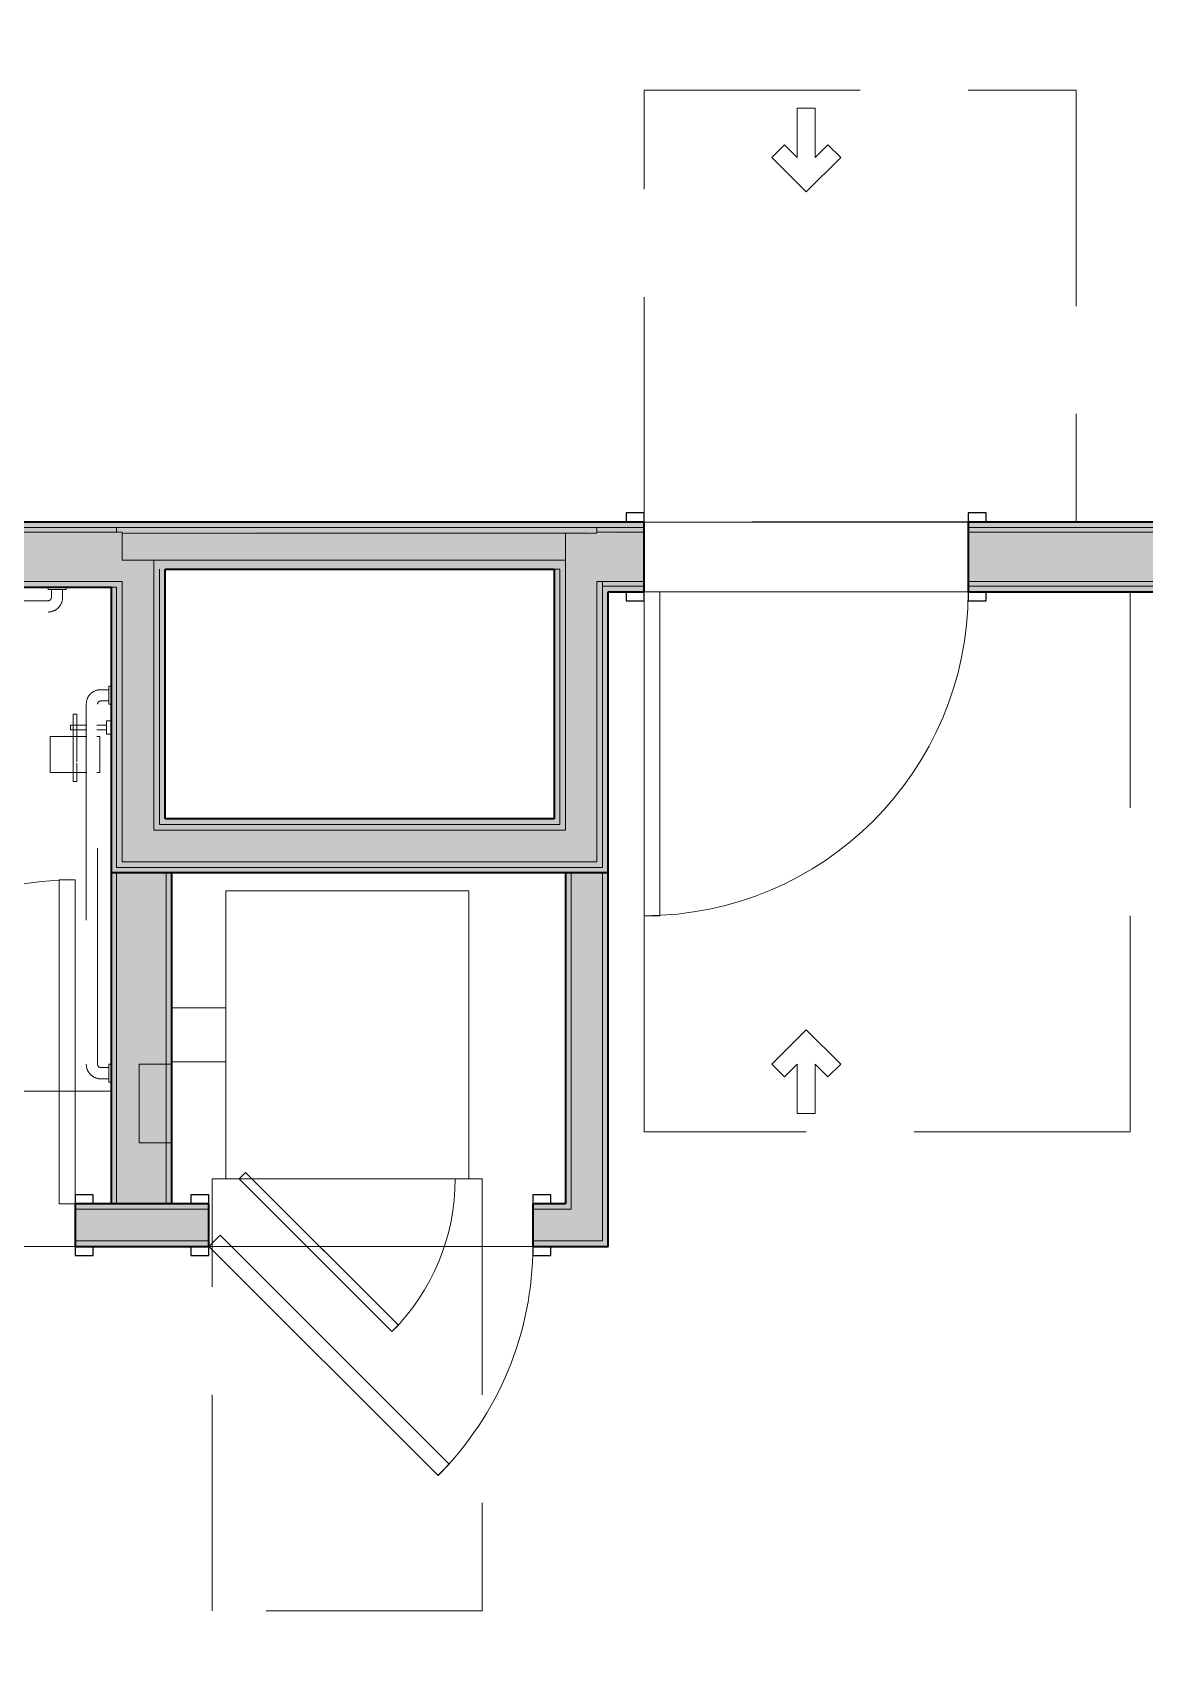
# Model space of a CAD drawing. Header units: inches. Extents: x 6 to 8416, y -388 to 6104.
# Drawn here: x 4937.2 to 5060.7, y 141.8 to 323.6 of the extents above; entities that cross this region are included whole.
import ezdxf

# ---------------------------------------------------------------- set-up
doc = ezdxf.new("R2010")
doc.units = ezdxf.units.IN
doc.header["$MEASUREMENT"] = 0
doc.linetypes.add('Dash 1_16_', pattern=[48, 24, -24])
doc.linetypes.add('Hidden 1_16_', pattern=[36, 24, -12])
for name, color, linetype, lineweight in [('A-DOOR', 31, 'Continuous', 18), ('A-DOOR-FRAM', 31, 'Continuous', 25), ('A-GENM', 13, 'Continuous', 18), ('A-ROOM', 32, 'Continuous', 13), ('A-WALL', 113, 'Continuous', 25), ('A-WALL-PATT', 111, 'Continuous', 35), ('I-WALL', 2, 'Continuous', 25), ('P-SANR-FIXT', 6, 'Continuous', 18), ('Q-SPCQ', 91, 'Continuous', 18)]:
    doc.layers.add(name, color=color, linetype=linetype, lineweight=lineweight)

# ---------------------------------------------------------------- blocks, each defined once
blk = doc.blocks.new('Single-Flush-ICC ADA-AM - 36_ x 84_-20  - _U-E _ UNIT ENTRY_-6489213-LEVEL 3 - PLAN Copy 1 Copy 1')
at = {"layer": 'A-DOOR'}
for p, q in [((16.25, 39.88), (18, 39.88)), ((16.25, 3.87), (16.25, 39.88)), ((18, 3.87), (18, 39.88)), ((16.25, 3.87), (18, 3.87))]:
    blk.add_line(p, q, dxfattribs=at)
at = {"layer": 'A-DOOR', "lineweight": 9}
blk.add_arc((18, 3.87), 36, 90, 180, dxfattribs=at)
at = {"layer": 'A-DOOR-FRAM'}
for p, q in [((-18, 4.87), (-20, 4.87)), ((-20, 4.87), (-20, 3.87)), ((-20, 3.87), (-18, 3.87)), ((-18, 3.87), (-18, 4.87)), ((20, 4.87), (18, 4.87)), ((18, 4.87), (18, 3.87)), ((18, 3.87), (20, 3.87)), ((20, 3.87), (20, 4.87)), ((-18, -3.88), (-20, -3.88)), ((-20, -3.88), (-20, -4.88)), ((-20, -4.88), (-18, -4.88)), ((-18, -4.88), (-18, -3.88)), ((20, -3.88), (18, -3.88)), ((18, -3.88), (18, -4.88)), ((18, -4.88), (20, -4.88)), ((20, -4.88), (20, -3.88))]:
    blk.add_line(p, q, dxfattribs=at)
blk = doc.blocks.new('GM Door Pull Clearance-ICC ADA-AM - GM Door Pull Clearance-ICC ADA-AM-3199160-LEVEL 3 - PLAN Copy 1 Copy 1')
at = {"layer": 'A-GENM', "linetype": 'Hidden 1_16_', "lineweight": 9}
for p, q in [((-36, 3.87), (-36, 63.88)), ((-36, 63.88), (18, 63.88)), ((18, 63.88), (18, 4.87)), ((-1, 61.87), (-1, 56.37)), ((-1, 61.87), (1, 61.87)), ((1, 61.87), (1, 56.37)), ((-2.41, 57.79), (-3.83, 56.37)), ((-3.83, 56.37), (0, 52.55)), ((-1, 56.37), (-2.41, 57.79)), ((3.83, 56.37), (0, 52.55)), ((1, 56.37), (2.41, 57.79)), ((2.41, 57.79), (3.83, 56.37)), ((18, 3.87), (-18, 3.87))]:
    blk.add_line(p, q, dxfattribs=at)
blk = doc.blocks.new('GM Door Push Clearance-ICC ADA-AM - GM Door Push Clearance-ICC ADA-AM-5890567-LEVEL 3 - PLAN Copy 1 Copy 1')
at = {"layer": 'A-GENM', "linetype": 'Hidden 1_16_', "lineweight": 9}
for p, q in [((-30, -51.88), (-30, -3.88)), ((-18, -3.88), (18, -3.88)), ((18, -4.88), (18, -51.88)), ((-3.83, -44.38), (0, -40.55)), ((3.83, -44.38), (0, -40.55)), ((-2.41, -45.79), (-3.83, -44.38)), ((-1, -44.38), (-2.41, -45.79)), ((-1, -49.88), (-1, -44.38)), ((1, -44.38), (2.41, -45.79)), ((1, -49.88), (1, -44.38)), ((2.41, -45.79), (3.83, -44.38)), ((1, -49.88), (-1, -49.88)), ((18, -51.88), (-30, -51.88))]:
    blk.add_line(p, q, dxfattribs=at)
blk = doc.blocks.new('PL BA Toilet-Unit-Two Piece-ICC ADA-AM - ICC Type B_ Side Approach_ Side Bar-V1098-LEVEL 3 - PLAN Copy 1 Copy 1')
at = {"layer": 'A-GENM', "linetype": 'Hidden 1_16_', "lineweight": 9}
for p, q in [((0, 56), (48, 56)), ((0, 56), (0, 31.75)), ((48, 56), (48, 24)), ((39.75, 54.25), (36.5, 51)), ((36.5, 51), (39.75, 54.25)), ((41.16, 52.84), (39.75, 54.25)), ((39.75, 54.25), (40.5, 53.5)), ((39.83, 51.5), (41.16, 52.84)), ((40.5, 53.5), (41.16, 52.84)), ((41.16, 52.84), (40.53, 52.2)), ((36.5, 51), (36, 50.5)), ((36, 50.5), (36.5, 51)), ((40.51, 52.18), (39.83, 51.5)), ((45.25, 51.5), (39.83, 51.5)), ((39.83, 51.5), (44.62, 51.5)), ((44.62, 51.5), (45.25, 51.5)), ((45.25, 49.5), (45.25, 51.5)), ((45.25, 51.5), (45.25, 49.5)), ((36, 50.5), (36.5, 50)), ((36.5, 50), (36, 50.5)), ((36.5, 50), (39.75, 46.75)), ((39.75, 46.75), (36.5, 50)), ((41.16, 48.16), (39.83, 49.5)), ((39.83, 49.5), (45.25, 49.5)), ((40.37, 49.5), (39.83, 49.5)), ((39.83, 49.5), (41.16, 48.16)), ((42.62, 49.5), (40.37, 49.5)), ((45.25, 49.5), (42.62, 49.5)), ((39.75, 46.75), (41.16, 48.16)), ((41.16, 48.16), (39.75, 46.75)), ((33, 24), (33, 0)), ((33, 24), (48, 24))]:
    blk.add_line(p, q, dxfattribs=at)
blk = doc.blocks.new('SE BA Toilet Paper Holder-AM - 6_ W x 4 1_2_ D_ 19_ AFF-V1100-LEVEL 3 - PLAN Copy 1 Copy 1')
at = {"layer": 'Q-SPCQ'}
for p, q in [((-1, 6.75), (-5, 6.75)), ((-5, 6.75), (-5, 2.68)), ((-5, 6.75), (-5, 4.71)), ((-1, 4.71), (-1, 6.75)), ((-1, 2.68), (-1, 6.75)), ((-5, 4.19), (-6, 4.19)), ((-6, 4.19), (-6, 4)), ((-6, 4.16), (-6, 4)), ((-6, 4), (-6, 3.84)), ((-6, 4), (-6, 3.81)), ((-6, 3.81), (-5, 3.81)), ((-5, 4.15), (-5, 4.59)), ((-5, 3.41), (-5, 4.59)), ((-1, 4.19), (-5, 4.19)), ((-5, 4), (-5, 4.15)), ((-5, 3.85), (-5, 4)), ((-5, 3.41), (-5, 3.85)), ((-5, 3.81), (-3.95, 3.81)), ((-3.8, 3.81), (-1, 3.81)), ((-1, 4.59), (-1, 3.41)), ((-1, 4.59), (-1, 4.15)), ((0.25, 4.19), (-1, 4.19)), ((-1, 4.15), (-1, 4)), ((-1, 4), (-1, 3.85)), ((-1, 3.85), (-1, 3.41)), ((-1, 3.81), (0.25, 3.81)), ((-0.25, 4.5), (-0.25, 2.69)), ((-0.25, 4.5), (0, 4.5)), ((-0.22, 4.5), (0, 4.5)), ((0, 4.5), (0.22, 4.5)), ((0, 4.5), (0.25, 4.5)), ((0.25, 2.69), (0.25, 4.5)), ((1.5, 4.19), (0.25, 4.19)), ((0.25, 3.81), (1.5, 3.81)), ((1.5, 4), (1.5, 4.19)), ((1.5, 3.81), (1.5, 4)), ((-5, 3.29), (-5, 2.68)), ((-1, 2.68), (-1, 3.29)), ((-5, 1.57), (-5, 1.25)), ((-5, 1.57), (-5, 1.25)), ((-5, 1.25), (-1, 1.25)), ((-1, 1.25), (-1, 1.56)), ((-1, 1.25), (-1, 1.56)), ((-0.75, 0.5), (-0.75, 0)), ((0, 0.5), (-0.75, 0.5)), ((-0.25, 1.57), (-0.25, 0.5)), ((0, 0.5), (-0.25, 0.5)), ((0, 0.5), (-0.24, 0.5)), ((0, 0.5), (-0.22, 0.5)), ((0.22, 0.5), (0, 0.5)), ((0.25, 0.5), (0, 0.5)), ((0.24, 0.5), (0, 0.5)), ((0.75, 0.5), (0, 0.5)), ((0.25, 0.5), (0.25, 1.57)), ((0.75, 0), (0.75, 0.5))]:
    blk.add_line(p, q, dxfattribs=at)
blk = doc.blocks.new('z Nested-Toilet Grab Bars - z Nested-Toilet Grab Bars-V1104-LEVEL 3 - PLAN Copy 1 Copy 1')
at = {"layer": 'A-GENM', "linetype": 'Dash 1_16_', "lineweight": 9}
for p, q in [((-43, 0), (-43, -0.25)), ((-43, -0.25), (-41, -0.25)), ((-43, -0.25), (-41, -0.25)), ((-42.62, -0.25), (-42.62, -1.13)), ((-41.37, -0.25), (-42.62, -0.25)), ((-41.37, -0.25), (-42.62, -0.25)), ((-42.47, -1.82), (-42.44, -1.88)), ((-41.37, -1.13), (-41.37, -0.25)), ((-41, -0.25), (-41, 0)), ((-37.24, -1.5), (-41, -1.5)), ((-7, -1.5), (-36.81, -1.5)), ((-7, 0), (-7, -0.25)), ((-7, -0.25), (-5, -0.25)), ((-7, -0.25), (-5, -0.25)), ((-6.63, -0.25), (-6.63, -1.13)), ((-5.38, -0.25), (-6.63, -0.25)), ((-5.38, -0.25), (-6.63, -0.25)), ((-5.38, -1.13), (-5.38, -0.25)), ((-5, -0.25), (-5, 0)), ((-42.44, -1.88), (-42.41, -1.93)), ((-42.41, -1.93), (-42.38, -1.99)), ((-42.38, -1.99), (-42.34, -2.04)), ((-42.34, -2.04), (-42.3, -2.1)), ((-42.3, -2.1), (-42.26, -2.15)), ((-42.26, -2.15), (-42.22, -2.2)), ((-41, -2.75), (-7, -2.75)), ((-0.25, -11.38), (-1.13, -11.38)), ((-1.13, -12.63), (-0.25, -12.63)), ((0, -11), (-0.25, -11)), ((-0.25, -11), (-0.25, -13)), ((-0.25, -11), (-0.25, -13)), ((-0.25, -12.63), (-0.25, -11.38)), ((-0.25, -12.63), (-0.25, -11.38)), ((-2.75, -13), (-2.75, -53)), ((-1.5, -53), (-1.5, -13)), ((-0.25, -13), (0, -13)), ((-0.25, -53.38), (-1.13, -53.38)), ((0, -53), (-0.25, -53)), ((-0.25, -53), (-0.25, -55)), ((-0.25, -53), (-0.25, -55)), ((-0.25, -54.63), (-0.25, -53.38)), ((-0.25, -54.63), (-0.25, -53.38)), ((0, -55), (0, -53)), ((0, -55), (0, -53)), ((-1.13, -54.63), (-0.25, -54.63)), ((-0.25, -55), (0, -55))]:
    blk.add_line(p, q, dxfattribs=at)
at = {"layer": 'A-GENM', "linetype": 'Dash 1_16_', "lineweight": 9, "flags": 128}
for points in [[(-42.62, -1.13), (-42.62, -1.19), (-42.62, -1.25), (-42.61, -1.32), (-42.6, -1.38), (-42.59, -1.45), (-42.58, -1.51), (-42.56, -1.57), (-42.54, -1.64), (-42.52, -1.7), (-42.5, -1.76), (-42.47, -1.82)], [(-41, -1.5), (-41.01, -1.5), (-41.03, -1.5), (-41.04, -1.5), (-41.06, -1.5), (-41.07, -1.49), (-41.09, -1.49), (-41.1, -1.49), (-41.12, -1.48), (-41.13, -1.48), (-41.15, -1.47), (-41.16, -1.46), (-41.17, -1.46), (-41.19, -1.45), (-41.2, -1.44), (-41.21, -1.43), (-41.22, -1.43), (-41.24, -1.42), (-41.25, -1.41), (-41.26, -1.4), (-41.27, -1.39), (-41.28, -1.38), (-41.29, -1.36), (-41.3, -1.35), (-41.31, -1.34), (-41.32, -1.33), (-41.32, -1.31), (-41.33, -1.3), (-41.34, -1.29), (-41.34, -1.27), (-41.35, -1.26), (-41.35, -1.25), (-41.36, -1.23), (-41.36, -1.22), (-41.37, -1.2), (-41.37, -1.19), (-41.37, -1.17), (-41.37, -1.16), (-41.37, -1.14), (-41.37, -1.13), (-41.37, -1.13)], [(-6.63, -1.13), (-6.63, -1.14), (-6.63, -1.15), (-6.63, -1.17), (-6.63, -1.18), (-6.63, -1.2), (-6.64, -1.21), (-6.64, -1.23), (-6.64, -1.24), (-6.65, -1.26), (-6.65, -1.27), (-6.66, -1.28), (-6.67, -1.3), (-6.67, -1.31), (-6.68, -1.32), (-6.69, -1.34), (-6.7, -1.35), (-6.71, -1.36), (-6.72, -1.37), (-6.73, -1.38), (-6.74, -1.39), (-6.75, -1.4), (-6.76, -1.41), (-6.77, -1.42), (-6.78, -1.43), (-6.8, -1.44), (-6.81, -1.45), (-6.82, -1.46), (-6.84, -1.46), (-6.85, -1.47), (-6.86, -1.47), (-6.88, -1.48), (-6.89, -1.48), (-6.91, -1.49), (-6.92, -1.49), (-6.94, -1.49), (-6.95, -1.5), (-6.97, -1.5), (-6.98, -1.5), (-7, -1.5), (-7, -1.5)], [(-7, -2.75), (-6.94, -2.75), (-6.87, -2.74), (-6.81, -2.74), (-6.74, -2.73), (-6.68, -2.72), (-6.61, -2.7), (-6.55, -2.69), (-6.49, -2.67), (-6.43, -2.65), (-6.37, -2.62), (-6.31, -2.6), (-6.25, -2.57), (-6.19, -2.54), (-6.14, -2.5), (-6.08, -2.47), (-6.03, -2.43), (-5.98, -2.39), (-5.93, -2.35), (-5.88, -2.3), (-5.83, -2.26), (-5.79, -2.21), (-5.75, -2.16), (-5.71, -2.11), (-5.67, -2.06), (-5.63, -2), (-5.6, -1.95), (-5.57, -1.89), (-5.54, -1.83), (-5.51, -1.77), (-5.49, -1.71), (-5.46, -1.65), (-5.44, -1.59), (-5.43, -1.53), (-5.41, -1.47), (-5.4, -1.4), (-5.39, -1.34), (-5.38, -1.27), (-5.38, -1.21), (-5.38, -1.14), (-5.38, -1.13)], [(-42.22, -2.2), (-42.18, -2.24), (-42.13, -2.29), (-42.08, -2.34), (-42.04, -2.38), (-41.98, -2.42), (-41.93, -2.46), (-41.88, -2.49), (-41.82, -2.53), (-41.77, -2.56), (-41.71, -2.59), (-41.65, -2.61), (-41.59, -2.64), (-41.53, -2.66), (-41.47, -2.68), (-41.4, -2.7), (-41.34, -2.71), (-41.28, -2.73), (-41.21, -2.74), (-41.15, -2.74), (-41.08, -2.75), (-41.02, -2.75), (-41, -2.75)], [(-1.13, -11.38), (-1.19, -11.38), (-1.25, -11.38), (-1.32, -11.39), (-1.38, -11.4), (-1.45, -11.41), (-1.51, -11.42), (-1.57, -11.44), (-1.64, -11.46), (-1.7, -11.48), (-1.76, -11.5), (-1.82, -11.53), (-1.88, -11.56), (-1.93, -11.59), (-1.99, -11.62), (-2.04, -11.66), (-2.1, -11.7), (-2.15, -11.74), (-2.2, -11.78), (-2.24, -11.82), (-2.29, -11.87), (-2.34, -11.92), (-2.38, -11.96), (-2.42, -12.02), (-2.46, -12.07), (-2.49, -12.12), (-2.53, -12.18), (-2.56, -12.23), (-2.59, -12.29), (-2.61, -12.35), (-2.64, -12.41), (-2.66, -12.47), (-2.68, -12.53), (-2.7, -12.6), (-2.71, -12.66), (-2.73, -12.72), (-2.74, -12.79), (-2.74, -12.85), (-2.75, -12.92), (-2.75, -12.98), (-2.75, -13)], [(-1.5, -13), (-1.5, -12.99), (-1.5, -12.97), (-1.5, -12.96), (-1.5, -12.94), (-1.49, -12.93), (-1.49, -12.91), (-1.49, -12.9), (-1.48, -12.88), (-1.48, -12.87), (-1.47, -12.85), (-1.46, -12.84), (-1.46, -12.83), (-1.45, -12.81), (-1.44, -12.8), (-1.43, -12.79), (-1.43, -12.78), (-1.42, -12.76), (-1.41, -12.75), (-1.4, -12.74), (-1.39, -12.73), (-1.38, -12.72), (-1.36, -12.71), (-1.35, -12.7), (-1.34, -12.69), (-1.33, -12.68), (-1.31, -12.68), (-1.3, -12.67), (-1.29, -12.66), (-1.27, -12.66), (-1.26, -12.65), (-1.25, -12.65), (-1.23, -12.64), (-1.22, -12.64), (-1.2, -12.63), (-1.19, -12.63), (-1.17, -12.63), (-1.16, -12.63), (-1.14, -12.63), (-1.13, -12.63), (-1.13, -12.63)], [(-2.75, -53), (-2.75, -53.06), (-2.74, -53.13), (-2.74, -53.19), (-2.73, -53.26), (-2.72, -53.32), (-2.7, -53.39), (-2.69, -53.45), (-2.67, -53.51), (-2.65, -53.57), (-2.62, -53.63), (-2.6, -53.69), (-2.57, -53.75), (-2.54, -53.81), (-2.5, -53.86), (-2.47, -53.92), (-2.43, -53.97), (-2.39, -54.02), (-2.35, -54.07), (-2.3, -54.12), (-2.26, -54.17), (-2.21, -54.21), (-2.16, -54.25), (-2.11, -54.29), (-2.06, -54.33), (-2, -54.37), (-1.95, -54.4), (-1.89, -54.43), (-1.83, -54.46), (-1.77, -54.49), (-1.71, -54.51), (-1.65, -54.54), (-1.59, -54.56), (-1.53, -54.57), (-1.47, -54.59), (-1.4, -54.6), (-1.34, -54.61), (-1.27, -54.62), (-1.21, -54.62), (-1.14, -54.63), (-1.13, -54.63)], [(-1.13, -53.38), (-1.14, -53.37), (-1.15, -53.37), (-1.17, -53.37), (-1.18, -53.37), (-1.2, -53.37), (-1.21, -53.36), (-1.23, -53.36), (-1.24, -53.36), (-1.26, -53.35), (-1.27, -53.35), (-1.28, -53.34), (-1.3, -53.33), (-1.31, -53.33), (-1.32, -53.32), (-1.34, -53.31), (-1.35, -53.3), (-1.36, -53.29), (-1.37, -53.28), (-1.38, -53.27), (-1.39, -53.26), (-1.4, -53.25), (-1.41, -53.24), (-1.42, -53.23), (-1.43, -53.22), (-1.44, -53.2), (-1.45, -53.19), (-1.46, -53.18), (-1.46, -53.16), (-1.47, -53.15), (-1.47, -53.14), (-1.48, -53.12), (-1.48, -53.11), (-1.49, -53.09), (-1.49, -53.08), (-1.49, -53.06), (-1.5, -53.05), (-1.5, -53.03), (-1.5, -53.02), (-1.5, -53), (-1.5, -53)]]:
    blk.add_lwpolyline(points, dxfattribs=at)
blk = doc.blocks.new('Unit-Single-Flush-ICC ADA-AM - 36_ x 84_-NR _U-BA _ BATH_-6493405-LEVEL 3 - PLAN Copy 1 Copy 1')
at = {"layer": 'A-DOOR'}
for p, q in [((16.25, 38.38), (18, 38.38)), ((16.25, 2.37), (16.25, 38.38)), ((18, 2.37), (18, 38.38)), ((16.25, 2.37), (18, 2.37))]:
    blk.add_line(p, q, dxfattribs=at)
at = {"layer": 'A-DOOR', "lineweight": 9}
blk.add_arc((18, 2.37), 36, 90, 180, dxfattribs=at)
at = {"layer": 'A-DOOR-FRAM'}
for p, q in [((-18, 3.37), (-20, 3.37)), ((-20, 3.37), (-20, 2.37)), ((-20, 2.37), (-18, 2.37)), ((-18, 2.37), (-18, 3.37)), ((20, 3.37), (18, 3.37)), ((18, 3.37), (18, 2.37)), ((18, 2.37), (20, 2.37)), ((20, 2.37), (20, 3.37)), ((-18, -2.38), (-20, -2.38)), ((-20, -2.38), (-20, -3.38)), ((-20, -3.38), (-18, -3.38)), ((-18, -3.38), (-18, -2.38)), ((20, -2.38), (18, -2.38)), ((18, -2.38), (18, -3.38)), ((18, -3.38), (20, -3.38)), ((20, -3.38), (20, -2.38))]:
    blk.add_line(p, q, dxfattribs=at)
at = {"layer": 'A-DOOR-FRAM', "lineweight": 18}
for p, q in [((-18, 3.37), (-20, 3.37)), ((-20, 3.37), (-20, 2.37)), ((-20, 2.37), (-18, 2.37)), ((-18, 3.37), (-18, 2.37)), ((20, 3.37), (18, 3.37)), ((18, 3.37), (18, 2.37)), ((18, 2.37), (20, 2.37)), ((20, 3.37), (20, 2.37)), ((-20, -3.38), (-20, -2.38)), ((-18, -2.38), (-20, -2.38)), ((-20, -3.38), (-18, -3.38)), ((-18, -3.38), (-18, -2.38)), ((18, -3.38), (18, -2.38)), ((20, -2.38), (18, -2.38)), ((18, -3.38), (20, -3.38)), ((20, -3.38), (20, -2.38))]:
    blk.add_line(p, q, dxfattribs=at)
blk = doc.blocks.new('SE Appl Unit-WD-Stack-AM - 27_ W x 32_ D x 78 3_4_ H_ Left Exhaust-6380390-LEVEL 3 - PLAN Copy 1 Copy 1')
at = {"layer": 'Q-SPCQ', "linetype": 'Hidden 1_16_', "lineweight": 9}
for p, q in [((-19.5, -13), (-13.5, -13)), ((-19.5, -19), (-13.5, -19))]:
    blk.add_line(p, q, dxfattribs=at)
blk = doc.blocks.new('z Nested-WD-Frontld - Washer _ Dryer-2223882-LEVEL 3 - PLAN Copy 1 Copy 1')
at = {"layer": 'Q-SPCQ'}
for p, q in [((13.5, 0), (-13.5, 0)), ((-13.5, 0), (-13.5, -32)), ((13.5, -32), (13.5, 0)), ((-13.5, -32), (13.5, -32))]:
    blk.add_line(p, q, dxfattribs=at)
at = {"layer": 'Q-SPCQ', "lineweight": 9}
for p, q in [((-11.29, -31.29), (-12, -32)), ((-12, -32), (4.97, -48.97)), ((-11.29, -31.29), (-10.59, -32)), ((-10.59, -32), (5.68, -48.26)), ((5.68, -48.26), (4.97, -48.97))]:
    blk.add_line(p, q, dxfattribs=at)
blk.add_arc((-12, -32), 24, 315, 0, dxfattribs=at)
blk = doc.blocks.new('z Nested-WD-Frontld - Washer _ Dryer-2223883-LEVEL 3 - PLAN Copy 1 Copy 1')
at = {"layer": 'Q-SPCQ'}
for p, q in [((13.5, 0), (-13.5, 0)), ((-13.5, 0), (-13.5, -32)), ((13.5, -32), (13.5, 0)), ((-13.5, -32), (13.5, -32))]:
    blk.add_line(p, q, dxfattribs=at)
at = {"layer": 'Q-SPCQ', "lineweight": 9}
for p, q in [((-11.29, -31.29), (-12, -32)), ((-12, -32), (4.97, -48.97)), ((-11.29, -31.29), (5.68, -48.26)), ((5.68, -48.26), (4.97, -48.97))]:
    blk.add_line(p, q, dxfattribs=at)
blk.add_arc((-12, -32), 24, 315, 0, dxfattribs=at)
blk = doc.blocks.new('z BA Nested-Washer Hookup - 8 3_4_ W x 7 1_2_ H x 3 5_8_ D-2223884-LEVEL 3 - PLAN Copy 1 Copy 1')
at = {"layer": 'Q-SPCQ'}
for p, q in [((-4.375, 0.375), (-4.375, 4)), ((-4.375, 4), (4.375, 4)), ((4.375, 4), (4.375, 0.375)), ((4.375, 0.375), (-4.375, 0.375))]:
    blk.add_line(p, q, dxfattribs=at)
blk = doc.blocks.new('z Nested Clearance-Rectangle-AM - Clearance-V759-LEVEL 3 - PLAN Copy 1 Copy 1')
at = {"layer": 'A-GENM', "linetype": 'Hidden 1_16_', "lineweight": 9}
for p, q in [((-15, -48), (-15, 0)), ((-15, 0), (-13.5, 0)), ((-13.5, 0), (13.5, 0)), ((13.5, 0), (15, 0)), ((15, 0), (15, -48)), ((15, -48), (-15, -48))]:
    blk.add_line(p, q, dxfattribs=at)
blk = doc.blocks.new('Unit-Single-Louver-ICC ADA-AM - 36_ x 84_-BL-NR _U-L2 _ LAUNDRY_LOUVER_-6492543-LEVEL 3 - PLAN Copy 1 Copy 1')
at = {"layer": 'A-DOOR'}
for p, q in [((-8.69, 26.59), (-7.46, 27.83)), ((18, 2.37), (-7.46, 27.83)), ((16.76, 1.14), (-8.69, 26.59)), ((16.76, 1.14), (18, 2.37))]:
    blk.add_line(p, q, dxfattribs=at)
at = {"layer": 'A-DOOR', "lineweight": 9}
blk.add_arc((18, 2.37), 36, 135, 180, dxfattribs=at)
at = {"layer": 'A-DOOR-FRAM'}
for p, q in [((-18, 3.38), (-20, 3.38)), ((-20, 3.38), (-20, 2.37)), ((-20, 2.37), (-18, 2.37)), ((-18, 2.37), (-18, 3.38)), ((20, 3.38), (18, 3.38)), ((18, 3.38), (18, 2.37)), ((18, 2.37), (20, 2.37)), ((20, 2.37), (20, 3.38)), ((-18, -2.37), (-20, -2.37)), ((-20, -2.37), (-20, -3.37)), ((-20, -3.37), (-18, -3.37)), ((-18, -3.37), (-18, -2.37)), ((20, -2.37), (18, -2.37)), ((18, -2.37), (18, -3.37)), ((18, -3.37), (20, -3.37)), ((20, -3.37), (20, -2.37))]:
    blk.add_line(p, q, dxfattribs=at)
at = {"layer": 'A-DOOR-FRAM', "lineweight": 18}
for p, q in [((-18, 3.38), (-20, 3.38)), ((-20, 3.38), (-20, 2.37)), ((-20, 2.37), (-18, 2.37)), ((-18, 3.38), (-18, 2.37)), ((20, 3.38), (18, 3.38)), ((18, 3.38), (18, 2.37)), ((18, 2.37), (20, 2.37)), ((20, 3.38), (20, 2.37)), ((-20, -3.37), (-20, -2.37)), ((-18, -2.37), (-20, -2.37)), ((-20, -3.37), (-18, -3.37)), ((-18, -3.37), (-18, -2.37)), ((18, -3.37), (18, -2.37)), ((20, -2.37), (18, -2.37)), ((18, -3.37), (20, -3.37)), ((20, -3.37), (20, -2.37))]:
    blk.add_line(p, q, dxfattribs=at)

msp = doc.modelspace()

# ---------------------------------------------------------------- hatches: boundary and pattern name
at = {"layer": 'A-WALL-PATT', "lineweight": 25}
for points in [[(4932.76928685, 268.56077679), (4945.91533733, 268.56077679), (4945.91533733, 269.18577679), (4848.54033733, 269.18577679), (4848.54033733, 268.56077679), (4915.89803685, 268.56077679)], [(5000.54033733, 268.56077679), (5000.54033733, 269.18577679), (4945.91533733, 269.18577679), (4945.91533733, 268.56077679), (5000.25428685, 268.56077679)], [(4995.79033733, 235.56077679), (4995.79033733, 263.93577679), (4995.16533733, 263.93577679), (4995.16533733, 235.56077679)], [(4946.54033733, 230.18577679), (4946.54033733, 261.93577679), (4945.91533733, 261.93577679), (4945.91533733, 230.18577679)], [(4995.16533733, 235.56077679), (4995.16533733, 236.18577679), (4951.91533733, 236.18577679), (4951.91533733, 235.56077679), (4983.38303685, 235.56077679)]]:
    msp.add_hatch(color=10, dxfattribs=at).paths.add_polyline_path(points)
h = msp.add_hatch(color=10, dxfattribs=at)
h.paths.add_polyline_path([(5354.55053685, 268.56077679), (5393.42419122, 268.56077679), (5393.42419122, 269.18577679), (5041.16533733, 269.18577679), (5041.16533733, 268.56077679), (5337.67928685, 268.56077679)])
h.paths.add_polyline_path([(5000.54033733, 268.56077679), (5005.16533733, 268.56077679), (5005.16533733, 269.18577679), (5000.54033733, 269.18577679)])
at = {"layer": 'A-WALL-PATT'}
for points in [[(4996.41533733, 267.93577679), (4999.91533733, 268.06077679), (4999.91533733, 268.56077679), (4946.54033733, 268.56077679), (4946.54033733, 268.06077679), (4995.16533733, 267.93577679)], [(4950.66533733, 263.93577679), (4995.79033733, 263.93577679), (4995.79033733, 264.93577679), (4950.66533733, 264.93577679)], [(4951.29033733, 234.93577679), (4951.29033733, 263.93577679), (4950.66533733, 263.93577679), (4950.66533733, 234.93577679)], [(4951.91533733, 235.56077679), (4951.91533733, 263.93577679), (4951.29033733, 263.93577679), (4951.29033733, 235.56077679)], [(4995.79033733, 234.93577679), (4996.41533733, 234.93577679), (4996.41533733, 264.93577679), (4995.79033733, 264.93577679), (4995.79033733, 235.56077679)], [(4899.02678685, 261.93577679), (4946.54033733, 261.93577679), (4946.54033733, 262.56077679), (4847.91533733, 262.56077679), (4847.91533733, 261.93577679), (4882.15553685, 261.93577679)], [(4947.16533733, 230.81077679), (4947.16533733, 262.56077679), (4946.54033733, 262.56077679), (4946.54033733, 230.81077679)], [(4999.91533733, 230.81077679), (5000.54033733, 230.81077679), (5000.54033733, 262.56077679), (4999.91533733, 262.56077679), (4999.91533733, 231.43577679)], [(5000.54033733, 230.18577679), (5001.16533733, 230.18577679), (5001.16533733, 262.06077679), (5000.54033733, 262.06077679), (5000.54033733, 230.81077679)], [(4995.16533733, 234.93577679), (4995.79033733, 234.93577679), (4995.79033733, 235.56077679), (4951.29033733, 235.56077679), (4951.29033733, 234.93577679), (4983.38303685, 234.93577679)], [(4951.91533733, 230.81077679), (4999.91533733, 230.81077679), (4999.91533733, 231.43577679), (4947.16533733, 231.43577679), (4947.16533733, 230.81077679), (4949.64053685, 230.81077679)], [(5000.54033733, 230.18577679), (5000.54033733, 230.81077679), (4946.54033733, 230.81077679), (4946.54033733, 230.18577679), (4995.16533733, 230.18577679)]]:
    msp.add_hatch(color=10, dxfattribs=at).paths.add_polyline_path(points)
h = msp.add_hatch(color=10, dxfattribs=at)
h.paths.add_polyline_path([(5392.79033733, 262.06077679), (5393.41533733, 262.06077679), (5393.42419122, 262.56077679), (5392.79033733, 262.56077679)])
h.paths.add_polyline_path([(5219.58053685, 262.06077679), (5380.79033733, 262.22543581), (5380.79033733, 262.56077679), (5041.16533733, 262.56077679), (5041.16533733, 262.06077679), (5185.83803685, 262.06077679)])
h.paths.add_polyline_path([(5001.16533733, 262.06077679), (5005.16533733, 262.06077679), (5005.16533733, 262.56077679), (5000.54033733, 262.56077679), (5000.54033733, 262.06077679)])
h = msp.add_hatch(color=10, dxfattribs=at)
h.paths.add_polyline_path([(5253.32303685, 261.43577679), (5380.16533733, 261.43577679), (5380.16533733, 262.06077679), (5041.16533733, 262.06077679), (5041.16533733, 261.43577679), (5219.58053685, 261.43577679)])
h.paths.add_polyline_path([(5005.16533733, 261.43577679), (5005.16533733, 262.06077679), (5001.16533733, 262.06077679), (5001.16533733, 261.43577679)])
at = {"layer": 'A-WALL-PATT', "transparency": 33554560}
for points in [[(4946.54033733, 193.43577679), (4946.54033733, 230.18577679), (4945.91533733, 230.18577679), (4945.91533733, 193.43577679)], [(4997.04033733, 193.43577679), (4997.04033733, 230.18577679), (4996.41533733, 230.18577679), (4996.41533733, 193.43577679)]]:
    msp.add_hatch(color=10, dxfattribs=at).paths.add_polyline_path(points)
at = {"layer": 'A-WALL-PATT', "lineweight": 25, "transparency": 33554560}
h = msp.add_hatch(color=10, dxfattribs=at)
h.paths.add_polyline_path([(4952.66533733, 193.43577679), (4952.66533733, 200.18577679), (4952.04033733, 200.18577679), (4952.04033733, 193.43577679)])
h.paths.add_polyline_path([(4952.04033733, 208.93577679), (4952.66533733, 208.93577679), (4952.66533733, 230.18577679), (4952.04033733, 230.18577679), (4952.04033733, 213.02106081)])
for points in [[(5000.54033733, 189.31077679), (5001.16533733, 189.31077679), (5001.16533733, 230.18577679), (5000.54033733, 230.18577679), (5000.54033733, 192.81077679)], [(4952.66533733, 200.18577679), (4952.66533733, 208.93577679), (4952.04033733, 208.93577679), (4952.04033733, 200.18577679)]]:
    msp.add_hatch(color=10, dxfattribs=at).paths.add_polyline_path(points)
at = {"layer": 'A-WALL-PATT', "transparency": 33554560}
h = msp.add_hatch(color=10, dxfattribs=at)
h.paths.add_polyline_path([(4997.04033733, 192.81077679), (4997.04033733, 193.43577679), (4992.79033733, 193.43577679), (4992.79033733, 192.81077679)])
h.paths.add_polyline_path([(4848.41303685, 192.81077679), (4905.91533733, 192.81077679), (4905.91533733, 193.43577679), (4848.04033733, 193.33931081), (4848.04033733, 192.81077679)])
h.paths.add_polyline_path([(4941.91533733, 192.81077679), (4956.79033733, 192.81077679), (4956.79033733, 193.43577679), (4941.91533733, 193.43577679)])
at = {"layer": 'A-WALL-PATT', "lineweight": 25, "transparency": 33554560}
h = msp.add_hatch(color=10, dxfattribs=at)
h.paths.add_polyline_path([(5001.16533733, 188.68577679), (5001.16533733, 189.31077679), (4992.79033733, 189.31077679), (4992.79033733, 188.68577679)])
h.paths.add_polyline_path([(4847.41533733, 188.68577679), (4874.04033733, 188.68577679), (4874.04033733, 189.31077679), (4847.41533733, 189.31077679)])
h.paths.add_polyline_path([(4878.16533733, 188.68577679), (4905.91533733, 188.68577679), (4905.91533733, 189.31077679), (4877.54033733, 189.31077679), (4877.54033733, 188.68577679)])
h.paths.add_polyline_path([(4949.64053685, 188.68577679), (4956.79033733, 188.68577679), (4956.79033733, 189.31077679), (4941.91533733, 189.31077679), (4941.91533733, 188.68577679)])
at = {"layer": 'I-WALL'}
for points in [[(4915.89803685, 262.56077679), (4947.16533733, 262.56077679), (4947.16533733, 267.93577679), (4945.91533733, 268.06077679), (4846.79033733, 268.06077679), (4846.79033733, 262.56077679), (4899.02678685, 262.56077679)], [(4946.54033733, 268.06077679), (4946.54033733, 268.56077679), (4847.91533733, 268.56077679), (4847.91533733, 268.06077679), (4945.91533733, 268.06077679)], [(4983.38303685, 264.93577679), (4996.41533733, 264.93577679), (4996.41533733, 267.93577679), (4947.16533733, 267.93577679), (4947.16533733, 264.93577679), (4950.66533733, 264.93577679)], [(4999.91533733, 231.43577679), (4999.91533733, 267.93577679), (4996.41533733, 267.93577679), (4996.41533733, 231.43577679)], [(4947.16533733, 231.43577679), (4950.66533733, 231.43577679), (4950.66533733, 264.93577679), (4947.16533733, 264.93577679), (4947.16533733, 232.70281081)], [(4995.16533733, 231.43577679), (4996.41533733, 231.43577679), (4996.41533733, 234.93577679), (4950.66533733, 234.93577679), (4950.66533733, 231.43577679), (4983.38303685, 231.43577679)]]:
    msp.add_hatch(color=10, dxfattribs=at).paths.add_polyline_path(points)
h = msp.add_hatch(color=10, dxfattribs=at)
h.paths.add_polyline_path([(5388.29303685, 268.06077679), (5393.42419122, 268.06077679), (5393.42419122, 268.56077679), (5041.16533733, 268.56077679), (5041.16533733, 268.06077679), (5371.42178685, 268.06077679)])
h.paths.add_polyline_path([(5001.16533733, 268.06077679), (5005.16533733, 268.06077679), (5005.16533733, 268.56077679), (4999.91533733, 268.56077679), (4999.91533733, 268.06077679), (5000.25428685, 268.06077679)])
h = msp.add_hatch(color=10, dxfattribs=at)
h.paths.add_polyline_path([(5393.42419122, 262.56077679), (5393.42419122, 268.06077679), (5041.16533733, 268.06077679), (5041.16533733, 262.56077679), (5392.79033733, 262.56077679)])
h.paths.add_polyline_path([(5001.16533733, 262.56077679), (5005.16533733, 262.56077679), (5005.16533733, 268.06077679), (4999.91533733, 267.93577679), (4999.91533733, 262.56077679), (5000.54033733, 262.56077679)])
at = {"layer": 'I-WALL', "transparency": 33554560}
for points in [[(4949.64053685, 193.43577679), (4952.04033733, 193.43577679), (4952.04033733, 200.18577679), (4949.04033733, 200.18577679), (4949.04033733, 208.93577679), (4952.04033733, 208.93577679), (4952.04033733, 230.18577679), (4946.54033733, 230.18577679), (4946.54033733, 193.43577679), (4949.04033733, 193.43577679)], [(4997.04033733, 192.81077679), (5000.54033733, 192.81077679), (5000.54033733, 230.18577679), (4997.04033733, 230.18577679), (4997.04033733, 193.43577679)], [(4949.04033733, 200.18577679), (4952.04033733, 200.18577679), (4952.04033733, 208.93577679), (4949.04033733, 208.93577679)]]:
    msp.add_hatch(color=10, dxfattribs=at).paths.add_polyline_path(points)
h = msp.add_hatch(color=10, dxfattribs=at)
h.paths.add_polyline_path([(5000.54033733, 189.31077679), (5000.54033733, 192.81077679), (4992.79033733, 192.81077679), (4992.79033733, 189.31077679)])
h.paths.add_polyline_path([(4848.04033733, 189.31077679), (4905.91533733, 189.31077679), (4905.91533733, 192.81077679), (4847.41533733, 192.81077679), (4847.41533733, 189.31077679)])
h.paths.add_polyline_path([(4956.79033733, 189.31077679), (4956.79033733, 192.81077679), (4941.91533733, 192.81077679), (4941.91533733, 189.31077679), (4949.64053685, 189.31077679)])

# ---------------------------------------------------------------- linework, layer by layer
at = {"layer": 'A-ROOM', "lineweight": 9, "flags": 128}
for points in [[(4848.04033733, 336.31077679), (4848.04033733, 269.18577679), (4948.91533733, 269.18577679), (4998.16533733, 269.18577679), (5386.79033733, 269.18577679), (5393.42419122, 269.18577679), (5491.85253134, 269.18577679)], [(5380.16533733, 261.43577679), (5001.16533733, 261.43577679), (5001.16533733, 233.18577679), (5001.16533733, 230.18577679), (5001.16533733, 230.12297079), (5001.16533733, 188.68577679), (4952.72814332, 188.68577679), (4945.85253134, 188.68577679), (4878.16533733, 188.68577679), (4878.16533733, 134.31077679), (4873.41533733, 134.31077679), (4873.41533733, 188.68577679), (4848.54033733, 188.68577679), (4848.54033733, -23.18922321), (5381.66533733, -23.18922321)]]:
    msp.add_lwpolyline(points, dxfattribs=at)
at = {"layer": 'A-WALL', "lineweight": 9}
for p, q in [((4846.79033733, 268.06077679), (4947.16533733, 268.06077679)), ((4847.91533733, 268.56077679), (5005.16533733, 268.56077679)), ((4946.54033733, 268.56077679), (4946.54033733, 268.06077679)), ((4947.16533733, 268.06077679), (4947.16533733, 264.93577679)), ((4947.16533733, 267.93577679), (4999.91533733, 267.93577679)), ((4996.41533733, 234.93577679), (4996.41533733, 267.93577679)), ((4999.91533733, 267.93577679), (4999.91533733, 268.56077679)), ((4999.91533733, 268.06077679), (5005.16533733, 268.06077679)), ((5041.16533733, 268.56077679), (5491.91533733, 268.56077679)), ((5041.16533733, 268.06077679), (5491.91533733, 268.06077679)), ((4947.16533733, 264.93577679), (4996.41533733, 264.93577679)), ((4950.66533733, 234.93577679), (4950.66533733, 264.93577679)), ((4951.29033733, 235.56077679), (4951.29033733, 263.93577679)), ((4995.16533733, 263.93577679), (4995.79033733, 263.93577679)), ((4995.79033733, 235.56077679), (4995.79033733, 263.93577679)), ((4846.79033733, 262.56077679), (4947.16533733, 262.56077679)), ((4946.54033733, 261.93577679), (4945.91533733, 261.93577679)), ((4946.54033733, 230.81077679), (4946.54033733, 261.93577679)), ((4947.16533733, 231.43577679), (4947.16533733, 262.56077679)), ((4999.91533733, 262.56077679), (5005.16533733, 262.56077679)), ((4999.91533733, 231.43577679), (4999.91533733, 262.56077679)), ((5000.54033733, 230.81077679), (5000.54033733, 262.56077679)), ((5000.54033733, 262.06077679), (5005.16533733, 262.06077679)), ((5041.16533733, 262.56077679), (5380.79033733, 262.56077679)), ((5041.16533733, 262.06077679), (5380.79033733, 262.06077679)), ((4950.66533733, 234.93577679), (4996.41533733, 234.93577679)), ((4951.29033733, 235.56077679), (4995.79033733, 235.56077679)), ((4947.16533733, 231.43577679), (4999.91533733, 231.43577679)), ((4946.54033733, 230.81077679), (5000.54033733, 230.81077679)), ((4946.54033733, 230.18577679), (4946.54033733, 193.43577679)), ((4952.04033733, 230.18577679), (4952.04033733, 193.43577679)), ((4997.04033733, 230.18577679), (4997.04033733, 192.81077679)), ((5000.54033733, 230.18577679), (5000.54033733, 189.31077679)), ((4956.79033733, 192.81077679), (4941.91533733, 192.81077679)), ((4997.04033733, 192.81077679), (4992.79033733, 192.81077679)), ((4956.79033733, 189.31077679), (4941.91533733, 189.31077679)), ((5000.54033733, 189.31077679), (4992.79033733, 189.31077679))]:
    msp.add_line(p, q, dxfattribs=at)
at = {"layer": 'I-WALL', "lineweight": 35}
for p, q in [((5005.16533733, 269.18577679), (4524.41533733, 269.18577679)), ((5005.16533733, 261.43577679), (5005.16533733, 269.18577679)), ((5551.16533733, 269.18577679), (5041.16533733, 269.18577679)), ((5041.16533733, 269.18577679), (5041.16533733, 261.43577679)), ((4951.91533733, 263.93577679), (4995.16533733, 263.93577679)), ((4951.91533733, 236.18577679), (4951.91533733, 263.93577679)), ((4995.16533733, 263.93577679), (4995.16533733, 236.18577679)), ((4848.54033733, 261.93577679), (4945.91533733, 261.93577679)), ((4945.91533733, 261.93577679), (4945.91533733, 193.43577679)), ((5001.16533733, 261.43577679), (5005.16533733, 261.43577679)), ((5001.16533733, 188.68577679), (5001.16533733, 261.43577679)), ((5041.16533733, 261.43577679), (5380.16533733, 261.43577679)), ((4995.16533733, 236.18577679), (4951.91533733, 236.18577679)), ((4952.66533733, 230.18577679), (4945.91533733, 230.18577679)), ((5001.16533733, 230.18577679), (4952.66533733, 230.18577679)), ((4952.66533733, 193.43577679), (4952.66533733, 230.18577679)), ((4996.41533733, 230.18577679), (4996.41533733, 193.43577679)), ((4956.79033733, 193.43577679), (4941.91533733, 193.43577679)), ((4941.91533733, 193.43577679), (4941.91533733, 188.68577679)), ((4956.79033733, 188.68577679), (4956.79033733, 193.43577679)), ((4996.41533733, 193.43577679), (4992.79033733, 193.43577679)), ((4992.79033733, 193.43577679), (4992.79033733, 188.68577679)), ((4941.91533733, 188.68577679), (4956.79033733, 188.68577679)), ((4992.79033733, 188.68577679), (5001.16533733, 188.68577679))]:
    msp.add_line(p, q, dxfattribs=at)

# ---------------------------------------------------------------- block references
at = {"layer": 'A-DOOR', "rotation": 180}
for name, p in [('Single-Flush-ICC ADA-AM - 36_ x 84_-20  - _U-E _ UNIT ENTRY_-6489213-LEVEL 3 - PLAN Copy 1 Copy 1', (5023.16533733, 265.31077679)), ('Unit-Single-Louver-ICC ADA-AM - 36_ x 84_-BL-NR _U-L2 _ LAUNDRY_LOUVER_-6492543-LEVEL 3 - PLAN Copy 1 Copy 1', (4974.79033733, 191.06077679))]:
    msp.add_blockref(name, p, dxfattribs=at)
at = {"layer": 'A-DOOR'}
msp.add_blockref('Unit-Single-Flush-ICC ADA-AM - 36_ x 84_-NR _U-BA _ BATH_-6493405-LEVEL 3 - PLAN Copy 1 Copy 1', (4923.91533733, 191.06077679), dxfattribs=at)
at = {"layer": 'A-GENM', "linetype": 'Hidden 1_16_', "lineweight": 9, "rotation": 180}
for name in ['GM Door Push Clearance-ICC ADA-AM - GM Door Push Clearance-ICC ADA-AM-5890567-LEVEL 3 - PLAN Copy 1 Copy 1', 'GM Door Pull Clearance-ICC ADA-AM - GM Door Pull Clearance-ICC ADA-AM-3199160-LEVEL 3 - PLAN Copy 1 Copy 1']:
    msp.add_blockref(name, (5023.16533733, 265.31077679), dxfattribs=at)
at = {"layer": 'A-GENM', "linetype": 'Dash 1_16_', "lineweight": 9}
msp.add_blockref('z Nested-Toilet Grab Bars - z Nested-Toilet Grab Bars-V1104-LEVEL 3 - PLAN Copy 1 Copy 1', (4945.91533733, 261.93577679), dxfattribs=at)
at = {"layer": 'A-GENM', "linetype": 'Hidden 1_16_', "lineweight": 9}
msp.add_blockref('z Nested Clearance-Rectangle-AM - Clearance-V759-LEVEL 3 - PLAN Copy 1 Copy 1', (4972.16533733, 196.18577679), dxfattribs=at)
at = {"layer": 'P-SANR-FIXT', "rotation": 180}
msp.add_blockref('PL BA Toilet-Unit-Two Piece-ICC ADA-AM - ICC Type B_ Side Approach_ Side Bar-V1098-LEVEL 3 - PLAN Copy 1 Copy 1', (4945.91533733, 261.93577679), dxfattribs=at)
at = {"layer": 'Q-SPCQ'}
for name, p, rotation in [('SE BA Toilet Paper Holder-AM - 6_ W x 4 1_2_ D_ 19_ AFF-V1100-LEVEL 3 - PLAN Copy 1 Copy 1', (4945.91533733, 246.34476148), 90.00000000000021), ('z BA Nested-Washer Hookup - 8 3_4_ W x 7 1_2_ H x 3 5_8_ D-2223884-LEVEL 3 - PLAN Copy 1 Copy 1', (4953.04033733, 204.56077679), 89.99999999999855)]:
    msp.add_blockref(name, p, dxfattribs=dict(at, rotation=rotation))
for name in ['z Nested-WD-Frontld - Washer _ Dryer-2223882-LEVEL 3 - PLAN Copy 1 Copy 1', 'z Nested-WD-Frontld - Washer _ Dryer-2223883-LEVEL 3 - PLAN Copy 1 Copy 1']:
    msp.add_blockref(name, (4972.16533733, 228.18577679), dxfattribs=at)
at = {"layer": 'Q-SPCQ', "linetype": 'Hidden 1_16_', "lineweight": 9}
msp.add_blockref('SE Appl Unit-WD-Stack-AM - 27_ W x 32_ D x 78 3_4_ H_ Left Exhaust-6380390-LEVEL 3 - PLAN Copy 1 Copy 1', (4972.16533733, 228.18577679), dxfattribs=at)

doc.saveas('drawing.dxf')
